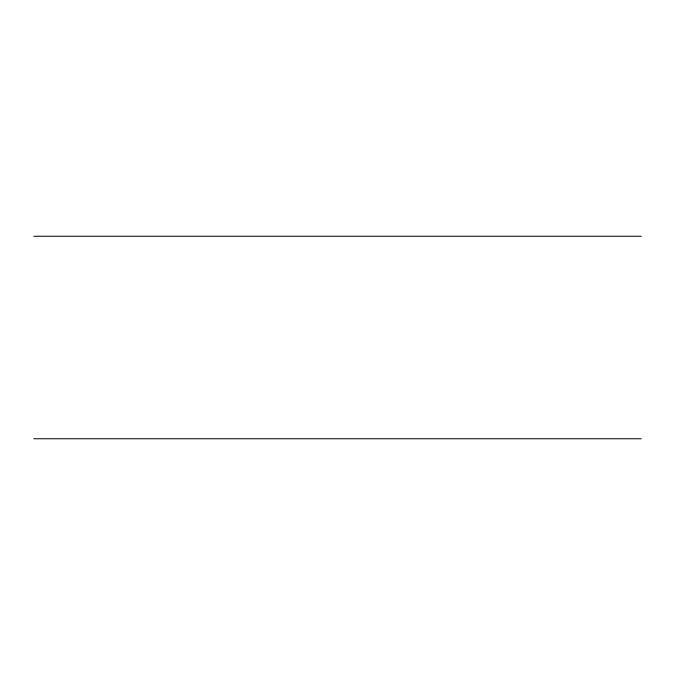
<?xml version="1.0" encoding="UTF-8"?>
<svg xmlns="http://www.w3.org/2000/svg" width="675" height="675" viewBox="0 0 675 675"><rect width="100%" height="100%" fill="white"/><g stroke="black" fill="none" stroke-linecap="round" stroke-linejoin="round"><path stroke-width="1.01" d="M33.75 236.25L641.25 236.25M33.75 438.75L641.25 438.75"/></g></svg>
